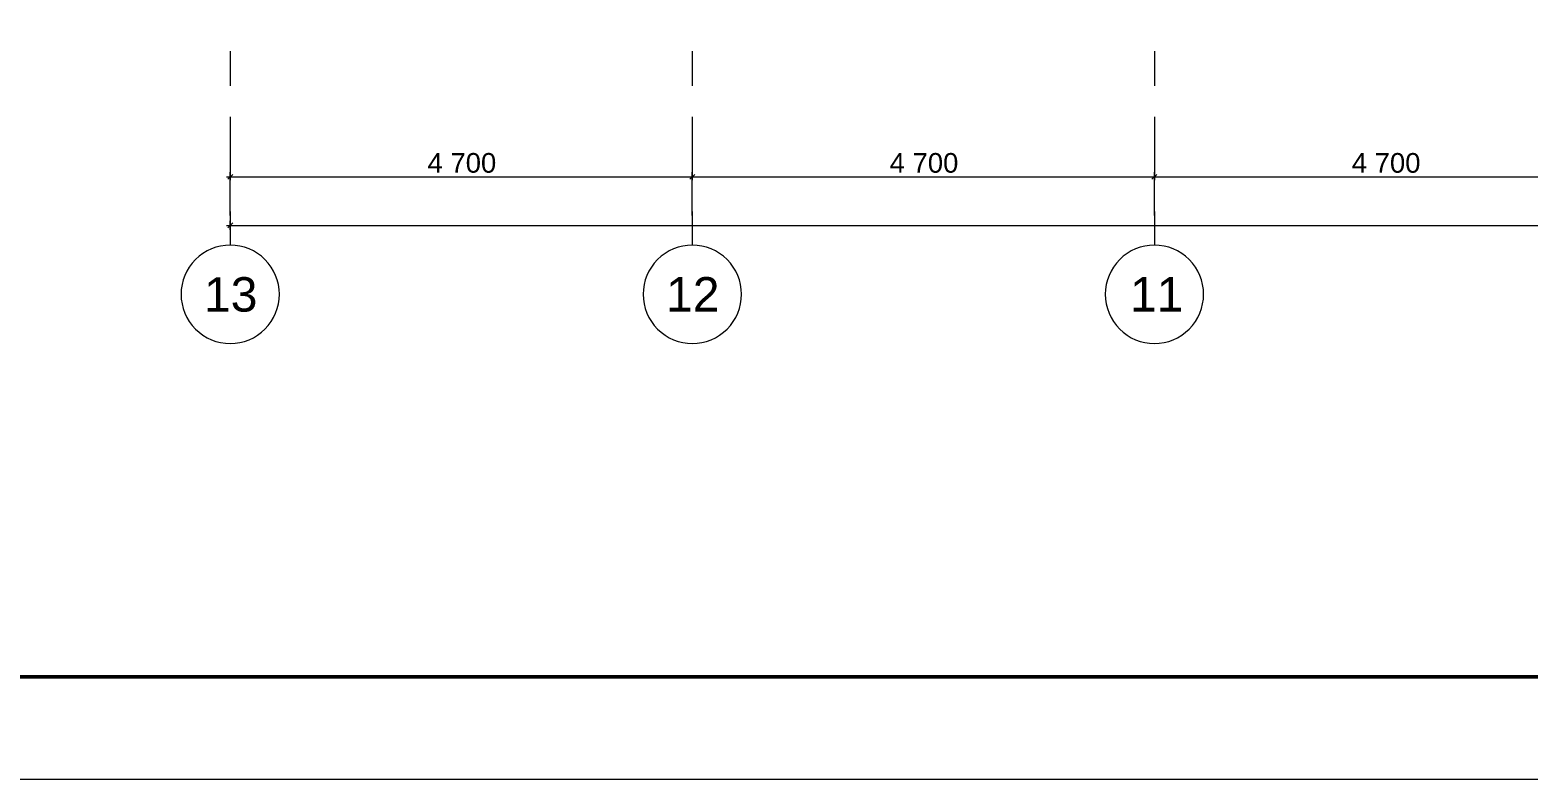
# Model space of a CAD drawing. Header units: millimetres. Extents: x 1499747 to 4230374, y -28481 to 441852.
# Drawn here: x 4019605 to 4034842, y 351399 to 359016 of the extents above; entities that cross this region are included whole.
import ezdxf
from ezdxf.enums import TextEntityAlignment as Align

# ---------------------------------------------------------------- set-up
doc = ezdxf.new("R2010")
doc.units = ezdxf.units.MM
doc.header["$MEASUREMENT"] = 0
doc.layers.add('Чертеж и Рисунок', color=7, linetype='Continuous')
doc.styles.add('РЎР“Р•РќР•Р\xa0Р\x98Р\xa0_РЎРўР\x98Р›Р¬_2', font='')
doc.styles.add('СПДС', font='isocpeur.ttf', dxfattribs={"width": 0.9})
doc.styles.get('РЎР“Р•РќР•Р\xa0Р\x98Р\xa0_РЎРўР\x98Р›Р¬_2').set_extended_font_data('GOST Common', italic=True)

# ---------------------------------------------------------------- blocks, each defined once
blk = doc.blocks.new('*U32')
at = {"lineweight": 0}
blk.add_lwpolyline([(-415, -5), (5, -5), (5, 292), (-415, 292)], close=True, dxfattribs=at)
at = {"color": 0, "linetype": 'Continuous', "lineweight": 50}
blk.add_lwpolyline([(-395, 287), (0, 287), (0, 0), (-395, 0)], close=True, dxfattribs=at)
at = {"style": 'СПДС'}
for tag, p in [('ШИФР_ПРОЕКТА_ЛИСТ2', (-65, 7.5)), ('ЛИСТ_второй', (-5, 5))]:
    blk.add_attdef(tag, text='', height=2.5, dxfattribs=at).set_placement(p, align=Align.MIDDLE_CENTER)

msp = doc.modelspace()

# ---------------------------------------------------------------- linework, layer by layer
at = {"layer": 'Чертеж и Рисунок', "color": 8, "linetype": 'Continuous', "lineweight": 15}
for points in [[(4021641.89355, 358802.04858), (4021641.89355, 358449.24804)], [(4026341.93074, 358802.04858), (4026341.93074, 358449.24804)], [(4031041.93792, 358802.04858), (4031041.93792, 358449.24804)], [(4021641.89355, 358131.74756), (4021641.89355, 357828.34709)], [(4026341.93074, 358131.74756), (4026341.93074, 357828.34709)], [(4031041.93792, 358131.74756), (4031041.93792, 357828.34709)], [(4021641.89355, 357828.34709), (4021641.89355, 357487.14657)], [(4026341.93074, 357828.34709), (4026341.93074, 357487.14657)], [(4031041.93792, 357828.34709), (4031041.93792, 357487.14657)], [(4021641.89355, 357169.64609), (4021641.89355, 356828.34557)], [(4026341.93074, 357169.64609), (4026341.93074, 356828.34557)], [(4031041.93792, 357169.64609), (4031041.93792, 356828.34557)]]:
    msp.add_lwpolyline(points, dxfattribs=at)
at = {"layer": 'Чертеж и Рисунок', "color": 7, "linetype": 'Continuous', "lineweight": 5}
for points in [[(4021604.3935, 357522.54663), (4021641.89355, 357522.54663)], [(4021666.89359, 357547.54666), (4021616.89352, 357497.54659)], [(4021641.89355, 357128.34602), (4021641.89355, 357569.4467)], [(4021641.89355, 357522.54663), (4026341.93074, 357522.54663)], [(4026366.93077, 357547.54666), (4026316.9307, 357497.54659)], [(4026341.93074, 357128.34602), (4026341.93074, 357569.4467)], [(4026341.93074, 357522.54663), (4031041.93792, 357522.54663)], [(4031066.93795, 357547.54666), (4031016.93788, 357497.54659)], [(4031041.93792, 357128.34602), (4031041.93792, 357569.4467)], [(4031041.93792, 357522.54663), (4035741.9451, 357522.54663)], [(4021604.3935, 357029.04587), (4021641.89355, 357029.04587)], [(4021666.89359, 357054.04591), (4021616.89352, 357004.04583)], [(4021641.89355, 356982.1458), (4021641.89355, 357075.84594)], [(4021641.89355, 357029.04587), (4073442.00269, 357029.04587)]]:
    msp.add_lwpolyline(points, dxfattribs=at)
at = {"layer": 'Чертеж и Рисунок', "color": 8, "linetype": 'Continuous', "lineweight": 15}
for points in [[(4022141.89432, 356328.3448, 0.4142135624), (4021641.89355, 356828.34557, 0.4142135624), (4021141.89279, 356328.3448, 0.4142135624), (4021641.89355, 355828.34404, 0.4142135624)], [(4026841.9315, 356328.3448, 0.4142135624), (4026341.93074, 356828.34557, 0.4142135624), (4025841.92997, 356328.3448, 0.4142135624), (4026341.93074, 355828.34404, 0.4142135624)], [(4031541.93868, 356328.3448, 0.4142135624), (4031041.93792, 356828.34557, 0.4142135624), (4030541.93715, 356328.3448, 0.4142135624), (4031041.93792, 355828.34404, 0.4142135624)]]:
    msp.add_lwpolyline(points, format="xyb", close=True, dxfattribs=at)

# ---------------------------------------------------------------- block references
at = {"lineweight": 0, "xscale": 207.9448740141517, "yscale": 207.9448740141517, "zscale": 207.9448740141517}
msp.add_blockref('*U32', (4086956.71919, 352439.18272), dxfattribs=at)

# ---------------------------------------------------------------- texts
at = {"layer": 'Чертеж и Рисунок', "color": 7, "linetype": 'Continuous', "lineweight": 15, "char_height": 200.0004799, "attachment_point": 7, "style": 'РЎР“Р•РќР•Р\xa0Р\x98Р\xa0_РЎРўР\x98Р›Р¬_2'}
for insert in [(4023648.70248, 357561.78329), (4028348.73183, 357561.78329), (4033048.73418, 357561.78329)]:
    msp.add_mtext('\\A1;{\\pql;\\fArial|b0|i0|c204|p0;\\W1.000000;4 700}', dxfattribs=dict(at, insert=insert))
at = {"layer": 'Чертеж и Рисунок', "color": 8, "linetype": 'Continuous', "lineweight": 15, "char_height": 350.0007754, "attachment_point": 7, "style": 'РЎР“Р•РќР•Р\xa0Р\x98Р\xa0_РЎРўР\x98Р›Р¬_2'}
for s, insert in [('\\A1;{\\pql;\\fArial|b0|i0|c204|p0;\\W1.000000;13}', (4021374.93941, 356147.22094)), ('\\A1;{\\pql;\\fArial|b0|i0|c204|p0;\\W1.000000;12}', (4026074.96877, 356153.31471)), ('\\A1;{\\pql;\\fArial|b0|i0|c204|p0;\\W1.000000;11}', (4030792.78004, 356153.31471))]:
    msp.add_mtext(s, dxfattribs=dict(at, insert=insert))

doc.saveas('drawing.dxf')
